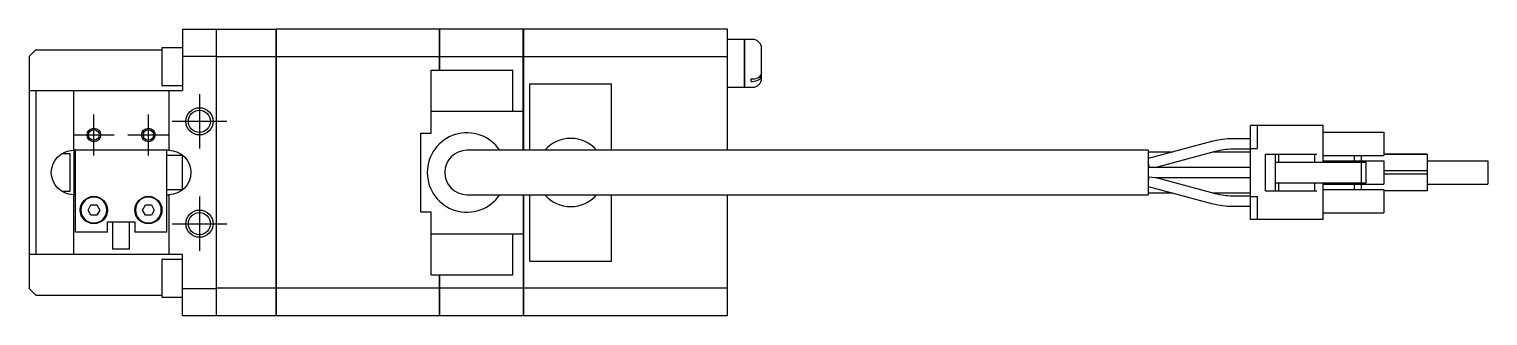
# Model space of a CAD drawing. Extents: x 0 to 944, y -8 to 566.
# Drawn here: x 269.3 to 483.4, y 10 to 52 of the extents above; entities that cross this region are included whole.
import ezdxf

# ---------------------------------------------------------------- set-up
doc = ezdxf.new("R2010")
doc.units = 0
doc.header["$LTSCALE"] = 0.5
doc.linetypes.add('CENTER', pattern=[50.8, 31.75, -6.35, 6.35, -6.35])
for name, color, linetype in [('MSM_CENTER', 1, 'CENTER'), ('MSM_CONTINUOUS', 7, 'CONTINUOUS'), ('MSM_NARROW', 5, 'CONTINUOUS')]:
    doc.layers.add(name, color=color, linetype=linetype)

msp = doc.modelspace()

# ---------------------------------------------------------------- linework, layer by layer
at = {"layer": 'MSM_CENTER'}
for p, q in [((294.27, 42.5), (294.27, 34.5)), ((278.77, 33.5), (278.77, 39.5)), ((286.77, 33.5), (286.77, 39.5)), ((275.77, 36.5), (281.77, 36.5)), ((283.77, 36.5), (289.77, 36.5)), ((290.27, 38.5), (298.27, 38.5)), ((294.27, 27.5), (294.27, 19.5)), ((290.27, 23.5), (298.27, 23.5))]:
    msp.add_line(p, q, dxfattribs=at)
at = {"layer": 'MSM_CONTINUOUS'}
for p, q in [((291.77, 52), (291.77, 43)), ((291.77, 52), (305.47, 52)), ((296.77, 10), (296.77, 52)), ((305.47, 52), (305.47, 10)), ((305.52, 51.95), (305.47, 51.95)), ((329.47, 52), (305.52, 52)), ((305.52, 52), (305.52, 10)), ((329.47, 52), (329.47, 46)), ((329.52, 51.95), (329.47, 51.95)), ((341.77, 52), (329.52, 52)), ((329.52, 52), (329.52, 46)), ((341.77, 34.25), (341.77, 52)), ((341.82, 51.95), (341.77, 51.95)), ((341.82, 52), (341.82, 34.25)), ((371.77, 52), (341.82, 52)), ((371.77, 34.25), (371.77, 52)), ((288.77, 49.25), (288.77, 43.75)), ((291.77, 49.25), (288.77, 49.25)), ((374.27, 50.5), (371.77, 50.5)), ((374.27, 43.5), (374.27, 50.5)), ((374.32, 50.45), (374.27, 50.45)), ((374.32, 43.5), (374.32, 50.5)), ((375.47, 50.5), (374.32, 50.5)), ((270.27, 49), (269.27, 48)), ((269.27, 48), (269.27, 14)), ((270.27, 49), (288.77, 49)), ((296.77, 48), (291.77, 48)), ((305.47, 47.97), (296.77, 47.97)), ((305.52, 47.71), (305.47, 47.71)), ((329.47, 47.97), (305.52, 47.97)), ((329.52, 47.71), (329.47, 47.71)), ((341.77, 47.97), (329.52, 47.97)), ((341.82, 47.71), (341.77, 47.71)), ((371.77, 47.97), (341.82, 47.97)), ((376.77, 44.8), (376.77, 49.2)), ((328.27, 36.78), (328.27, 46)), ((328.27, 46), (340.27, 46)), ((340.27, 40), (340.27, 46)), ((269.27, 43), (291.77, 43)), ((270.27, 43), (270.27, 19)), ((275.77, 43), (275.77, 34.25)), ((288.77, 43.75), (291.77, 43.75)), ((289.77, 43), (289.77, 34.25)), ((342.77, 34.25), (342.77, 44)), ((342.77, 44), (354.77, 44)), ((354.77, 34.25), (354.77, 44)), ((371.77, 43.5), (374.27, 43.5)), ((374.27, 43.55), (374.32, 43.55)), ((374.32, 43.5), (375.47, 43.5)), ((375.27, 44.71), (375.47, 44.71)), ((375.27, 44.35), (375.27, 44.71)), ((375.27, 44.35), (375.47, 44.35)), ((328.27, 40), (341.77, 40)), ((286.07, 36.8), (286.06, 36.82)), ((286.07, 36.8), (286.07, 36.15)), ((326.77, 36.78), (328.27, 36.78)), ((326.77, 25.22), (326.77, 36.78)), ((459.22, 37.9), (448.52, 37.9)), ((448.52, 24.1), (448.52, 37.9)), ((449.52, 37.9), (449.52, 34.5)), ((459.22, 32.5), (459.22, 37.9)), ((459.22, 36.9), (468.12, 36.9)), ((468.12, 36.9), (468.12, 33.5)), ((443.01, 35.57), (433.52, 33.03)), ((448.52, 35.95), (445.9, 35.95)), ((445.9, 34.45), (448.52, 34.45)), ((448.52, 34.5), (449.52, 34.5)), ((275.27, 33.75), (274.04, 33.75)), ((275.27, 28.25), (275.27, 33.75)), ((289.77, 34.25), (275.77, 34.25)), ((275.87, 27.75), (275.87, 34.25)), ((276.07, 22.25), (276.07, 34.25)), ((289.47, 22.25), (289.47, 34.25)), ((291.77, 33.5), (289.47, 33.5)), ((291.77, 28.44), (291.77, 33.56)), ((433.52, 34.25), (333.52, 34.25)), ((433.52, 34.25), (433.52, 27.75)), ((437.15, 34), (433.52, 34)), ((434.56, 31.75), (443.4, 34.12)), ((448.52, 34), (442.95, 34)), ((450.72, 28.3), (450.72, 33.7)), ((450.72, 33.7), (458.27, 33.7)), ((452.22, 28.3), (452.22, 33.7)), ((452.22, 32.5), (465.52, 32.5)), ((452.72, 32.5), (452.72, 33.7)), ((457.97, 32.5), (457.97, 33.7)), ((459.22, 33.5), (468.12, 33.5)), ((459.22, 32.7), (468.12, 32.7)), ((463.77, 33.5), (463.77, 32.7)), ((464.77, 33.5), (464.77, 32.7)), ((464.82, 29.5), (464.82, 32.5)), ((465.52, 29.5), (465.52, 32.5)), ((468.12, 33.7), (471.42, 33.7)), ((471.54, 33.7), (468.12, 33.7)), ((468.12, 33.7), (473.22, 33.7)), ((474.47, 33.7), (468.12, 33.7)), ((468.12, 32.7), (468.12, 29.3)), ((471.42, 33.7), (471.72, 33.7)), ((471.72, 33.7), (471.54, 33.7)), ((473.22, 33.7), (473.52, 33.7)), ((473.52, 33.7), (474.47, 33.7)), ((474.47, 33.7), (474.47, 28.3)), ((474.47, 32.7), (483.37, 32.7)), ((474.47, 32.7), (483.37, 32.7)), ((474.47, 32.7), (483.37, 32.7)), ((483.37, 32.7), (483.37, 29.3)), ((448.52, 31.75), (433.52, 31.75)), ((433.52, 30.25), (433.62, 30.25)), ((433.66, 30.36), (434.55, 30.25)), ((434.55, 30.25), (448.52, 30.25)), ((443.4, 27.88), (434.56, 30.25)), ((474.47, 31.25), (468.12, 31.25)), ((474.47, 30.75), (468.12, 30.75)), ((274.04, 28.25), (275.27, 28.25)), ((289.47, 28.5), (291.77, 28.5)), ((433.52, 28.97), (443.01, 26.43)), ((433.52, 28), (437.15, 28)), ((442.95, 28), (448.52, 28)), ((450.72, 28.3), (458.27, 28.3)), ((452.22, 29.5), (465.52, 29.5)), ((452.72, 28.3), (452.72, 29.5)), ((457.97, 28.3), (457.97, 29.5)), ((459.22, 24.1), (459.22, 29.5)), ((459.22, 29.3), (468.12, 29.3)), ((459.22, 28.5), (468.12, 28.5)), ((463.77, 29.3), (463.77, 28.5)), ((464.77, 29.3), (464.77, 28.5)), ((468.12, 28.5), (468.12, 25.1)), ((474.47, 28.3), (468.12, 28.3)), ((474.47, 29.3), (483.37, 29.3)), ((275.77, 27.75), (275.77, 19)), ((275.77, 27.75), (276.07, 27.75)), ((277.91, 25.5), (278.34, 26.25)), ((278.34, 26.25), (279.21, 26.25)), ((279.21, 26.25), (279.64, 25.5)), ((285.91, 25.5), (286.34, 26.25)), ((286.34, 26.25), (287.21, 26.25)), ((287.21, 26.25), (287.64, 25.5)), ((289.47, 27.75), (289.77, 27.75)), ((289.77, 27.75), (289.77, 19)), ((333.52, 27.75), (433.52, 27.75)), ((341.77, 27.75), (341.77, 10)), ((341.82, 27.75), (341.82, 10)), ((342.77, 18), (342.77, 27.75)), ((354.77, 18), (354.77, 27.75)), ((371.77, 10), (371.77, 27.75)), ((448.52, 27.55), (445.89, 27.55)), ((445.89, 26.05), (448.52, 26.05)), ((448.52, 27.5), (449.52, 27.5)), ((449.52, 27.5), (449.52, 24.1)), ((278.34, 24.75), (277.91, 25.5)), ((279.21, 24.75), (278.34, 24.75)), ((279.64, 25.5), (279.21, 24.75)), ((280.77, 22.25), (280.77, 23.75)), ((280.77, 23.75), (284.77, 23.75)), ((281.52, 23.75), (281.52, 19.75)), ((284.02, 19.75), (284.02, 23.75)), ((284.77, 23.75), (284.77, 22.25)), ((286.34, 24.75), (285.91, 25.5)), ((287.21, 24.75), (286.34, 24.75)), ((287.64, 25.5), (287.21, 24.75)), ((326.77, 25.22), (328.27, 25.22)), ((328.27, 16), (328.27, 25.22)), ((459.22, 24.1), (448.52, 24.1)), ((459.22, 25.1), (468.12, 25.1)), ((280.77, 22.25), (276.07, 22.25)), ((289.47, 22.25), (284.77, 22.25)), ((328.27, 22), (341.77, 22)), ((340.27, 16), (340.27, 22)), ((284.02, 19.75), (281.52, 19.75)), ((291.77, 19), (269.27, 19)), ((288.77, 18.25), (288.77, 12.75)), ((291.77, 18.25), (288.77, 18.25)), ((291.77, 10), (291.77, 19)), ((342.77, 18), (354.77, 18)), ((328.27, 16), (340.27, 16)), ((329.47, 16), (329.47, 10)), ((329.52, 16), (329.52, 10)), ((269.27, 14), (270.27, 13)), ((270.27, 13), (288.77, 13)), ((291.77, 14), (296.77, 14)), ((305.47, 14.03), (296.77, 14.03)), ((305.52, 14.29), (305.47, 14.29)), ((329.47, 14.03), (305.52, 14.03)), ((329.52, 14.29), (329.47, 14.29)), ((341.77, 14.03), (329.52, 14.03)), ((341.82, 14.29), (341.77, 14.29)), ((371.77, 14.03), (341.82, 14.03)), ((288.77, 12.75), (291.77, 12.75)), ((305.47, 10), (291.77, 10)), ((305.52, 10.05), (305.47, 10.05)), ((329.47, 10), (305.52, 10)), ((329.52, 10.05), (329.47, 10.05)), ((341.77, 10), (329.52, 10)), ((341.82, 10.05), (341.77, 10.05)), ((371.77, 10), (341.82, 10))]:
    msp.add_line(p, q, dxfattribs=at)
for centre, radius in [((294.27, 38.5), 1.62), ((278.77, 36.5), 0.783), ((286.77, 36.5), 0.783), ((278.77, 25.5), 2), ((286.77, 25.5), 2), ((294.27, 23.5), 1.62)]:
    msp.add_circle(centre, radius, dxfattribs=at)
at = {"layer": 'MSM_CONTINUOUS', "extrusion": (0, 0, -1)}
for centre in [(-278.77, 25.5), (-286.77, 25.5)]:
    msp.add_circle(centre, 1.9, dxfattribs=at)
at = {"layer": 'MSM_CONTINUOUS'}
for centre, radius, start, end in [((375.47, 49.2), 1.3, 0, 90), ((375.5, 46.32), 1.61, 269.2584, 304.7863), ((375.89, 45.35), 0.891, 298.7486, 355.0367), ((375.97, 45.67), 0.809, 303.6126, 357.2927), ((375.47, 44.8), 1.3, 270, 360), ((375.49, 46.02), 1.66, 269.4455, 299.7231), ((333.52, 31), 5.82, 33.9465, 326.0534), ((348.77, 31), 5, 40.5416, 139.4584), ((445.9, 24.8), 11.15, 89.9911, 105.0006), ((333.52, 31), 3.25, 90, 270), ((425.58, 30.11), 8.28, 11.3884, 16.4653), ((439.12, 33.65), 5.82, 196.119, 199.0678), ((439.25, 28.31), 5.96, 159.869, 164.0325), ((348.77, 31), 5, 220.5416, 319.4584), ((445.89, 37.16), 11.11, 255, 270.006)]:
    msp.add_arc(centre, radius, start, end, dxfattribs=at)
at = {"layer": 'MSM_CONTINUOUS', "extrusion": (0, 0, -1)}
for centre, radius, start, end in [((-445.9, 24.8), 9.65, 75.0035, 90.008), ((-275.77, 31), 3.25, 270, 90), ((-289.77, 31), 3.25, 90, 270), ((-445.89, 37.16), 9.61, 269.9909, 285.0002)]:
    msp.add_arc(centre, radius, start, end, dxfattribs=at)
at = {"layer": 'MSM_NARROW'}
for centre, radius in [((294.27, 38.5), 2), ((278.77, 36.5), 1), ((286.77, 36.5), 1), ((294.27, 23.5), 2)]:
    msp.add_circle(centre, radius, dxfattribs=at)

doc.saveas('drawing.dxf')
